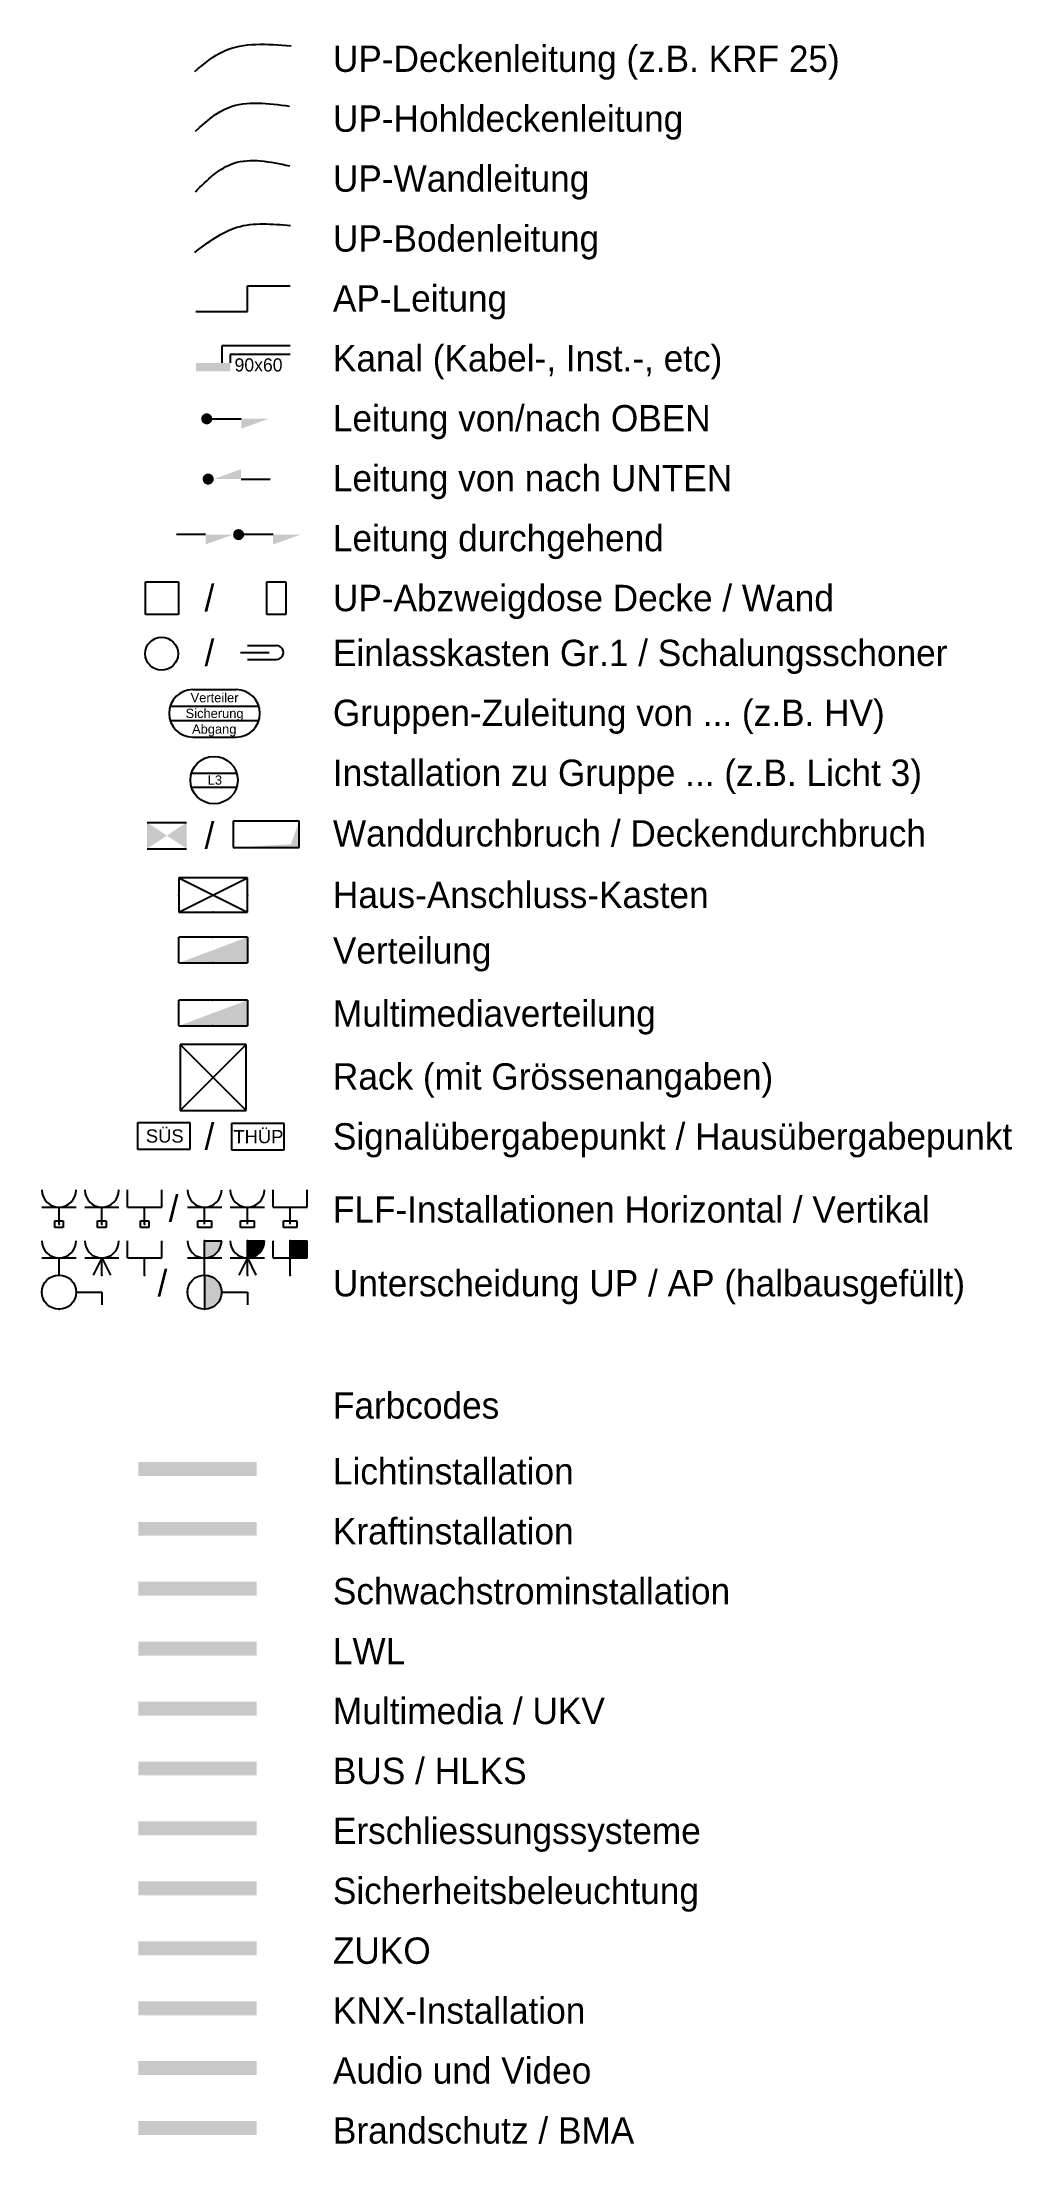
# Model space of a CAD drawing. Header units: millimetres. Extents: x 105 to 178, y -11 to 149.
import ezdxf
from ezdxf.lldxf.tags import DXFTag

# ---------------------------------------------------------------- set-up
doc = ezdxf.new("R2010")
doc.units = ezdxf.units.MM
doc.layers.add('E_Sicherheit', color=36, linetype='Continuous', lineweight=35, true_color=0x804000)
tags = doc.linetypes.add('GETRENNT', pattern='A,12.7,[0,txt,S=0,R=0,X=0,Y=0],-6.35,0,-6.35,0,-6.35', length=31.75).pattern_tags.tags
tags[20:21] = [DXFTag(74, 4), DXFTag(75, 0), DXFTag(340, '0'), DXFTag(46, 0.0), DXFTag(50, 0.0), DXFTag(44, 0.0), DXFTag(45, 0.0)]
tags[18:19] = [DXFTag(74, 4), DXFTag(75, 0), DXFTag(340, '0'), DXFTag(46, 0.0), DXFTag(50, 0.0), DXFTag(44, 0.0), DXFTag(45, 0.0)]
tags[16:17] = [DXFTag(74, 4), DXFTag(75, 0), DXFTag(340, '0'), DXFTag(46, 0.0), DXFTag(50, 0.0), DXFTag(44, 0.0), DXFTag(45, 0.0)]
tags[14:15] = [DXFTag(74, 4), DXFTag(75, 0), DXFTag(340, '0'), DXFTag(46, 0.0), DXFTag(50, 0.0), DXFTag(44, 0.0), DXFTag(45, 0.0)]
tags[12:13] = [DXFTag(74, 4), DXFTag(75, 0), DXFTag(340, '0'), DXFTag(46, 0.0), DXFTag(50, 0.0), DXFTag(44, 0.0), DXFTag(45, 0.0)]
tags = doc.linetypes.add('Nova_109', pattern='A,5,[0,txt,S=0,R=0,X=0,Y=0],-2,0,-2,5', length=14).pattern_tags.tags
tags[18:19] = [DXFTag(74, 4), DXFTag(75, 0), DXFTag(340, '0'), DXFTag(46, 0.0), DXFTag(50, 0.0), DXFTag(44, 0.0), DXFTag(45, 0.0)]
tags[16:17] = [DXFTag(74, 4), DXFTag(75, 0), DXFTag(340, '0'), DXFTag(46, 0.0), DXFTag(50, 0.0), DXFTag(44, 0.0), DXFTag(45, 0.0)]
tags[14:15] = [DXFTag(74, 4), DXFTag(75, 0), DXFTag(340, '0'), DXFTag(46, 0.0), DXFTag(50, 0.0), DXFTag(44, 0.0), DXFTag(45, 0.0)]
tags[12:13] = [DXFTag(74, 4), DXFTag(75, 0), DXFTag(340, '0'), DXFTag(46, 0.0), DXFTag(50, 0.0), DXFTag(44, 0.0), DXFTag(45, 0.0)]
tags = doc.linetypes.add('STRICHLINIE', pattern='A,12.7,[0,txt,S=0,R=0,X=0,Y=0],-6.35', length=19.05).pattern_tags.tags
tags[12:13] = [DXFTag(74, 4), DXFTag(75, 0), DXFTag(340, '0'), DXFTag(46, 0.0), DXFTag(50, 0.0), DXFTag(44, 0.0), DXFTag(45, 0.0)]
tags = doc.linetypes.add('STRICHPUNKT', pattern='A,12.7,[0,txt,S=0,R=0,X=0,Y=0],-6.35,0,-6.35', length=25.4).pattern_tags.tags
tags[16:17] = [DXFTag(74, 4), DXFTag(75, 0), DXFTag(340, '0'), DXFTag(46, 0.0), DXFTag(50, 0.0), DXFTag(44, 0.0), DXFTag(45, 0.0)]
tags[14:15] = [DXFTag(74, 4), DXFTag(75, 0), DXFTag(340, '0'), DXFTag(46, 0.0), DXFTag(50, 0.0), DXFTag(44, 0.0), DXFTag(45, 0.0)]
tags[12:13] = [DXFTag(74, 4), DXFTag(75, 0), DXFTag(340, '0'), DXFTag(46, 0.0), DXFTag(50, 0.0), DXFTag(44, 0.0), DXFTag(45, 0.0)]

# ---------------------------------------------------------------- blocks, each defined once
blk = doc.blocks.new('Abzweigdose UP_A0A8ZYBDCW', base_point=(121.74, -12.25, -60))
at = {"color": 150, "linetype": 'Continuous', "ltscale": 0.35, "true_color": 0x0099ff}
for p, q in [((121.74, 107.55), (123.2, 107.55)), ((121.74, 105.05), (121.74, 107.55)), ((123.2, 107.55), (123.2, 105.05)), ((123.2, 105.05), (121.74, 105.05))]:
    blk.add_line(p, q, dxfattribs=at)
blk = doc.blocks.new('KIR 16_A0A8ZYBHCW', base_point=(116.37, 128.06))
at = {"color": 150, "linetype": 'Nova_109', "ltscale": 0.35, "true_color": 0x0099ff}
for p, q in [((120.27, 128.06), (120.27, 130.01)), ((120.27, 130.01), (123.52, 130.01)), ((116.37, 128.06), (120.27, 128.06))]:
    blk.add_line(p, q, dxfattribs=at)
blk = doc.blocks.new('KIR 16_A0A8ZYBKCW', base_point=(116.28, 146.29))
at = {"color": 150, "ltscale": 0.035, "true_color": 0x0099ff}
blk.add_open_spline([(116.28, 146.29), (116.99, 146.88), (119.04, 148.6), (121.79, 148.38), (123.59, 148.24)], degree=3, knots=[0, 0, 0, 0, 2.690388, 7.814185, 7.814185, 7.814185, 7.814185], dxfattribs=at)
blk = doc.blocks.new('Leitung_ nach oben_ durchgehend_A0A8ZYBLCW', base_point=(114.89, 110.38))
at = {"color": 40, "ltscale": 0.35, "true_color": 0xffbf00}
for p, q in [((117.1, 111.12), (114.89, 111.12)), ((122.23, 111.12), (120.02, 111.12))]:
    blk.add_line(p, q, dxfattribs=at)
for points in [[(117.1, 110.38), (119.19, 111.12), (117.1, 111.12)], [(119.31, 111.42), (119.2, 111.01), (119.19, 111.12)], [(119.31, 111.42), (119.19, 111.12), (119.2, 111.23)], [(119.31, 111.42), (119.24, 110.91), (119.2, 111.01)], [(119.31, 111.42), (119.2, 111.23), (119.24, 111.33)], [(119.31, 111.42), (119.31, 110.83), (119.24, 110.91)], [(119.31, 111.42), (119.5, 111.53), (119.6, 111.54)], [(119.31, 111.42), (119.6, 111.54), (119.71, 111.53)], [(119.31, 111.42), (119.39, 111.49), (119.5, 111.53)], [(119.31, 111.42), (119.71, 111.53), (119.81, 111.49)], [(119.31, 111.42), (119.81, 111.49), (119.9, 111.42)], [(119.31, 111.42), (119.9, 111.42), (119.97, 111.33)], [(119.31, 111.42), (119.97, 111.33), (120.01, 111.23)], [(119.31, 111.42), (120.01, 111.23), (120.02, 111.12)], [(119.31, 111.42), (120.02, 111.12), (120.01, 111.01)], [(119.31, 111.42), (120.01, 111.01), (119.97, 110.91)], [(119.31, 111.42), (119.97, 110.91), (119.9, 110.83)], [(119.31, 111.42), (119.9, 110.83), (119.81, 110.76)], [(119.31, 111.42), (119.81, 110.76), (119.71, 110.72)], [(119.31, 111.42), (119.71, 110.72), (119.6, 110.7)], [(119.31, 111.42), (119.6, 110.7), (119.5, 110.72)], [(119.31, 111.42), (119.5, 110.72), (119.39, 110.76)], [(119.31, 111.42), (119.39, 110.76), (119.31, 110.83)], [(122.23, 111.12), (124.32, 111.12), (122.23, 110.38)]]:
    blk.add_solid(points, dxfattribs=at)
blk = doc.blocks.new('Schalungsschoner_A0A8ZYBTCW', base_point=(61.93, 77.17))
at = {"color": 150, "linetype": 'Continuous', "ltscale": 0.35, "true_color": 0x0099ff}
for p, q in [((119.76, 102.17), (121.93, 102.17)), ((120.29, 102.71), (122.47, 102.71)), ((120.29, 101.64), (122.47, 101.64))]:
    blk.add_line(p, q, dxfattribs=at)
blk.add_ellipse((122.47, 102.17), major_axis=(0, -0.535), ratio=1, start_param=0, end_param=3.141593, dxfattribs=at)
blk = doc.blocks.new('KIR 16_A0A8ZYBWCW', base_point=(116.32, 137.16))
at = {"color": 150, "linetype": 'STRICHPUNKT', "ltscale": 0.175, "true_color": 0x0099ff}
blk.add_open_spline([(116.32, 137.16), (117.23, 138.06), (119.22, 140.01), (121.99, 139.44), (123.47, 139.13)], degree=3, knots=[0, 0, 0, 0, 3.636555, 7.876313, 7.876313, 7.876313, 7.876313], dxfattribs=at)
blk = doc.blocks.new('Signalübergabestelle_A0A8ZYCBCW', base_point=(13.93, 64.46, -150))
at = {"color": 6, "linetype": 'Continuous', "ltscale": 0.35, "true_color": 0xff00ff}
for p, q in [((111.93, 66.46), (111.93, 64.46)), ((113.93, 66.46), (111.93, 66.46)), ((115.93, 66.46), (113.93, 66.46)), ((115.93, 64.46), (115.93, 66.46)), ((111.93, 64.46), (113.93, 64.46)), ((113.93, 64.46), (115.93, 64.46))]:
    blk.add_line(p, q, dxfattribs=at)
at = {"color": 6, "linetype": 'Continuous', "ltscale": 0.35, "true_color": 0xff00ff, "insert": (112.56, 65.96), "char_height": 1, "attachment_point": 1}
blk.add_mtext('{\\fArial;SÜS}', dxfattribs=at)
blk = doc.blocks.new('Steigleitung_ nach oben_A0A8ZYCGCW', base_point=(116.77, 119.17))
at = {"color": 40, "ltscale": 0.35, "true_color": 0xffbf00}
blk.add_line((117.6, 119.92), (119.81, 119.92), dxfattribs=at)
for points in [[(117.48, 119.62), (116.77, 119.92), (116.78, 120.02)], [(117.48, 119.62), (116.78, 119.81), (116.77, 119.92)], [(117.48, 119.62), (116.78, 120.02), (116.82, 120.13)], [(117.48, 119.62), (116.82, 119.71), (116.78, 119.81)], [(117.48, 119.62), (116.82, 120.13), (116.89, 120.21)], [(117.48, 119.62), (116.89, 119.62), (116.82, 119.71)], [(117.48, 119.62), (116.89, 120.21), (116.98, 120.28)], [(117.48, 119.62), (116.98, 120.28), (117.08, 120.32)], [(117.48, 119.62), (117.08, 120.32), (117.19, 120.33)], [(117.48, 119.62), (117.19, 120.33), (117.29, 120.32)], [(117.48, 119.62), (117.29, 120.32), (117.39, 120.28)], [(117.48, 119.62), (117.39, 120.28), (117.48, 120.21)], [(117.48, 119.62), (117.48, 120.21), (117.55, 120.13)], [(117.48, 119.62), (117.55, 120.13), (117.59, 120.02)], [(117.48, 119.62), (117.59, 120.02), (117.6, 119.92)], [(117.48, 119.62), (117.6, 119.92), (117.59, 119.81)], [(117.48, 119.62), (117.59, 119.81), (117.55, 119.71)], [(119.81, 119.92), (121.9, 119.92), (119.81, 119.17)], [(117.48, 119.62), (116.98, 119.55), (116.89, 119.62)], [(117.48, 119.62), (117.08, 119.51), (116.98, 119.55)], [(117.48, 119.62), (117.19, 119.5), (117.08, 119.51)], [(117.48, 119.62), (117.29, 119.51), (117.19, 119.5)], [(117.48, 119.62), (117.39, 119.55), (117.29, 119.51)]]:
    blk.add_solid(points, dxfattribs=at)
blk = doc.blocks.new('KIR 16_A0A8ZYCOCW', base_point=(116.27, 132.55))
at = {"color": 150, "linetype": 'STRICHLINIE', "ltscale": 0.175, "true_color": 0x0099ff}
blk.add_open_spline([(116.27, 132.55), (117.3, 133.33), (119.45, 134.96), (122.15, 134.72), (123.55, 134.59)], degree=3, knots=[0, 0, 0, 0, 3.734844, 7.8062, 7.8062, 7.8062, 7.8062], dxfattribs=at)
blk = doc.blocks.new('KIR 16_A0A8ZYCYCW', base_point=(116.32, 141.76))
at = {"color": 150, "linetype": 'GETRENNT', "ltscale": 0.175, "true_color": 0x0099ff}
blk.add_open_spline([(116.32, 141.76), (117.13, 142.47), (119.14, 144.25), (121.85, 143.88), (123.48, 143.66)], degree=3, knots=[0, 0, 0, 0, 3.101676, 7.725647, 7.725647, 7.725647, 7.725647], dxfattribs=at)
blk = doc.blocks.new('Steigleitung_ nach unten_A0A8ZYCZCW', base_point=(116.87, 114.92))
at = {"color": 40, "ltscale": 0.35, "true_color": 0xffbf00}
blk.add_line((119.8, 115.34), (122.01, 115.34), dxfattribs=at)
for points in [[(117.59, 115.04), (116.87, 115.34), (116.89, 115.45)], [(117.59, 115.04), (116.89, 115.23), (116.87, 115.34)], [(117.59, 115.04), (116.89, 115.45), (116.93, 115.55)], [(117.59, 115.04), (116.93, 115.13), (116.89, 115.23)], [(117.59, 115.04), (116.93, 115.55), (117, 115.64)], [(117.59, 115.04), (117, 115.04), (116.93, 115.13)], [(117.59, 115.04), (117, 115.64), (117.08, 115.7)], [(117.59, 115.04), (117.08, 114.98), (117, 115.04)], [(117.59, 115.04), (117.08, 115.7), (117.18, 115.75)], [(117.59, 115.04), (117.18, 114.93), (117.08, 114.98)], [(117.59, 115.04), (117.18, 115.75), (117.29, 115.76)], [(117.59, 115.04), (117.29, 114.92), (117.18, 114.93)], [(117.59, 115.04), (117.29, 115.76), (117.4, 115.75)], [(117.59, 115.04), (117.4, 114.93), (117.29, 114.92)], [(117.59, 115.04), (117.4, 115.75), (117.5, 115.7)], [(117.59, 115.04), (117.5, 114.98), (117.4, 114.93)], [(117.59, 115.04), (117.5, 115.7), (117.59, 115.64)], [(117.59, 115.04), (117.59, 115.64), (117.66, 115.55)], [(117.59, 115.04), (117.66, 115.55), (117.7, 115.45)], [(117.59, 115.04), (117.7, 115.45), (117.71, 115.34)], [(117.59, 115.04), (117.71, 115.34), (117.7, 115.23)], [(117.59, 115.04), (117.7, 115.23), (117.66, 115.13)], [(119.8, 115.34), (117.71, 115.34), (119.8, 116.09)]]:
    blk.add_solid(points, dxfattribs=at)
blk = doc.blocks.new('Leerdose Gr.I_ UP_A0A8ZYD6CW', base_point=(69.76, 60.83, -44))
at = {"color": 150, "linetype": 'Continuous', "ltscale": 0.35, "true_color": 0x0099ff}
blk.add_ellipse((113.76, 102.08), major_axis=(1.25, 0), ratio=1, dxfattribs=at)
blk = doc.blocks.new('Abzweigdose quadratisch (multi) UP_A0A8ZYDBCW', base_point=(53.78, 46.3))
at = {"color": 150, "linetype": 'Continuous', "ltscale": 0.35, "true_color": 0x0099ff}
for p, q in [((112.53, 107.55), (115.03, 107.55)), ((112.53, 105.05), (112.53, 107.55)), ((115.03, 107.55), (115.03, 105.05)), ((115.03, 105.05), (112.53, 105.05))]:
    blk.add_line(p, q, dxfattribs=at)
blk = doc.blocks.new('UKV Rack_A0A8ZYDECW', base_point=(110.17, 60.4, -115))
at = {"color": 6, "linetype": 'Continuous', "ltscale": 0.35, "true_color": 0xff00ff}
for p, q in [((115.17, 72.4), (115.17, 67.4)), ((120.17, 72.4), (115.17, 72.4)), ((115.17, 72.4), (120.17, 67.4)), ((115.17, 67.4), (120.17, 72.4)), ((120.17, 67.4), (120.17, 72.4)), ((115.17, 67.4), (120.17, 67.4))]:
    blk.add_line(p, q, dxfattribs=at)
blk = doc.blocks.new('Wanddurchbruch_A0A8ZYDHCW', base_point=(112.66, 87.27))
at = {"color": 30, "ltscale": 0.35, "true_color": 0xff6600}
for p, q in [((112.66, 89.27), (115.66, 89.27)), ((112.66, 87.27), (115.66, 87.27))]:
    blk.add_line(p, q, dxfattribs=at)
for points in [[(112.66, 89.27), (112.66, 87.27), (114.16, 88.27)], [(115.66, 87.27), (115.66, 89.27), (114.16, 88.27)]]:
    blk.add_solid(points, dxfattribs=at)
blk = doc.blocks.new('Hausübergabepunkt_A0A8ZYDICW', base_point=(21.06, 64.41, -150))
at = {"color": 3, "linetype": 'Continuous', "ltscale": 0.35, "true_color": 0x00ff00}
for p, q in [((119.06, 66.41), (119.06, 64.41)), ((123.06, 66.41), (119.06, 66.41)), ((123.06, 64.41), (123.06, 66.41)), ((119.06, 64.41), (123.06, 64.41))]:
    blk.add_line(p, q, dxfattribs=at)
at = {"color": 3, "linetype": 'Continuous', "ltscale": 0.35, "true_color": 0x00ff00, "insert": (119.21, 65.91), "char_height": 1, "attachment_point": 1}
blk.add_mtext('{\\fArial;THÜP}', dxfattribs=at)
blk = doc.blocks.new('Deckendurchbruch_A0A8ZYDNCW', base_point=(119.2, 87.36))
at = {"color": 30, "ltscale": 0.35, "true_color": 0xff6600}
for p, q in [((124.2, 89.36), (119.2, 89.36)), ((119.2, 89.36), (119.2, 87.36)), ((124.2, 87.36), (124.2, 89.36)), ((119.2, 87.36), (124.2, 87.36))]:
    blk.add_line(p, q, dxfattribs=at)
blk.add_solid([(119.2, 87.36), (124.2, 87.36), (123.58, 87.61), (124.2, 89.36)], dxfattribs=at)
blk = doc.blocks.new('Polygon_A0A8ZYDUCW', base_point=(104.67, 39))
at = {"color": 150, "ltscale": 0.35, "true_color": 0x0099ff}
blk.add_solid([(104.67, 39), (104.67, 40.06), (113.65, 39), (113.65, 40.06)], dxfattribs=at)
blk = doc.blocks.new('Polygon_A0A8ZYDVCW', base_point=(150.86, 30.09))
at = {"linetype": 'Continuous', "ltscale": 0.35}
blk.add_solid([(150.86, 30.09), (150.86, 31.15), (159.84, 30.09), (159.84, 31.15)], dxfattribs=at)
blk = doc.blocks.new('Polygon_A0A8ZYDWCW', base_point=(150.86, 16.49))
at = {"color": 30, "ltscale": 0.35, "true_color": 0xff8000}
blk.add_solid([(150.86, 16.49), (150.86, 17.55), (159.84, 16.49), (159.84, 17.55)], dxfattribs=at)
blk = doc.blocks.new('Polygon_A0A8ZYDXCW', base_point=(104.67, 16.49))
at = {"color": 5, "ltscale": 0.35, "true_color": 0x0000ff}
blk.add_solid([(104.67, 16.49), (104.67, 17.55), (113.65, 16.49), (113.65, 17.55)], dxfattribs=at)
blk = doc.blocks.new('Polygon_A0A8ZYDYCW', base_point=(150.86, 25.62))
at = {"color": 4, "ltscale": 0.35, "true_color": 0x00ffff}
blk.add_solid([(150.86, 25.62), (150.86, 26.68), (159.84, 25.62), (159.84, 26.68)], dxfattribs=at)
blk = doc.blocks.new('Polygon_A0A8ZYDZCW', base_point=(150.86, 39))
at = {"color": 40, "ltscale": 0.35, "true_color": 0xffbf00}
blk.add_solid([(150.86, 39), (150.86, 40.07), (159.84, 39), (159.84, 40.07)], dxfattribs=at)
blk = doc.blocks.new('Polygon_A0A8ZYE0CW', base_point=(150.86, 34.52))
at = {"color": 96, "ltscale": 0.35, "true_color": 0x008000}
blk.add_solid([(150.86, 34.52), (150.86, 35.58), (159.84, 34.52), (159.84, 35.58)], dxfattribs=at)
blk = doc.blocks.new('Polygon_A0A8ZYE1CW', base_point=(104.67, 25.56))
at = {"color": 3, "ltscale": 0.35, "true_color": 0x00ff00}
blk.add_solid([(104.67, 25.56), (104.67, 26.62), (113.65, 25.56), (113.65, 26.62)], dxfattribs=at)
blk = doc.blocks.new('Polygon_A0A8ZYE2CW', base_point=(104.67, 30.04))
at = {"color": 24, "ltscale": 0.35, "true_color": 0x993300}
blk.add_solid([(104.67, 30.04), (104.67, 31.1), (113.65, 30.04), (113.65, 31.1)], dxfattribs=at)
blk = doc.blocks.new('Polygon_A0A8ZYE3CW', base_point=(104.67, 34.52))
at = {"color": 1, "ltscale": 0.35, "true_color": 0xff0000}
blk.add_solid([(104.67, 34.52), (104.67, 35.58), (113.65, 34.52), (113.65, 35.58)], dxfattribs=at)
blk = doc.blocks.new('Polygon_A0A8ZYE4CW', base_point=(104.67, 21.08))
at = {"color": 6, "ltscale": 0.35, "true_color": 0xff00ff}
blk.add_solid([(104.67, 21.08), (104.67, 22.14), (113.65, 21.08), (113.65, 22.14)], dxfattribs=at)
blk = doc.blocks.new('Polygon_A0A8ZYE5CW', base_point=(150.86, 21.08))
at = {"color": 222, "ltscale": 0.35, "true_color": 0xcc0099}
blk.add_solid([(150.86, 21.08), (150.86, 22.14), (159.84, 21.08), (159.84, 22.14)], dxfattribs=at)

msp = doc.modelspace()

# ---------------------------------------------------------------- hatches: boundary and pattern name
at = {"linetype": 'Continuous', "ltscale": 0.35, "true_color": 0x0099ff}
h = msp.add_hatch(color=150, dxfattribs=at)
h.paths.add_polyline_path([(118.32, 57.5), (117.02, 57.5), (117.02, 56.2, 0.414214)])
h.paths.add_polyline_path([(118.32, 53.6, 0.414214), (117.02, 54.9), (117.02, 52.3, 0.414214)])
at = {"ltscale": 0.35, "true_color": 0xff0000}
msp.add_hatch(color=1, dxfattribs=at).paths.add_polyline_path([(120.27, 57.5), (120.27, 56.2, 0.414214), (121.57, 57.5)])
at = {"linetype": 'Continuous', "ltscale": 0.35, "true_color": 0x00ff00}
msp.add_hatch(color=3, dxfattribs=at).paths.add_polyline_path([(123.52, 57.5), (123.52, 56.2), (124.82, 56.2), (124.82, 57.5)])

# ---------------------------------------------------------------- linework, layer by layer
at = {"color": 40, "linetype": 'Continuous', "ltscale": 0.35, "true_color": 0xffbf00}
for p, q in [((123.52, 125.46), (118.32, 125.46)), ((118.32, 125.46), (118.32, 124.16)), ((123.52, 124.81), (118.97, 124.81)), ((118.97, 124.81), (118.97, 124.16))]:
    msp.add_line(p, q, dxfattribs=at)
at = {"color": 7, "ltscale": 0.35}
for p, q in [((116.12, 99.35), (119.43, 99.35)), ((114.41, 98.09), (121.15, 98.09)), ((114.41, 97.01), (121.15, 97.01)), ((116.12, 95.75), (119.43, 95.75)), ((116.02, 93.02), (119.46, 93.02)), ((116.02, 91.94), (119.46, 91.94))]:
    msp.add_line(p, q, dxfattribs=at)
at = {"color": 1, "ltscale": 0.35, "true_color": 0xff0000}
for p, q in [((120.27, 85.05), (115.07, 85.05)), ((115.07, 85.05), (120.27, 82.45)), ((115.07, 85.05), (115.07, 82.45)), ((115.07, 82.45), (120.27, 85.05)), ((120.27, 82.45), (120.27, 85.05)), ((115.07, 82.45), (120.27, 82.45)), ((115.07, 78.6, 2750), (115.07, 80.55, 2750)), ((120.27, 80.55, 2750), (115.07, 80.55, 2750)), ((120.27, 80.55), (120.27, 78.6)), ((115.07, 78.6), (120.27, 78.6)), ((107.92, 60.06), (110.52, 60.06)), ((109.22, 58.76), (109.22, 60.06)), ((118.97, 60.06), (121.57, 60.06)), ((120.27, 58.76), (120.27, 60.06)), ((120.27, 57.5), (121.57, 57.5)), ((120.27, 56.2), (120.27, 57.5)), ((107.92, 56.2), (110.52, 56.2)), ((109.22, 56.2), (108.57, 54.9)), ((109.22, 54.9), (109.22, 56.2)), ((109.22, 56.2), (109.87, 54.9)), ((118.97, 56.2), (121.57, 56.2)), ((120.27, 56.2), (119.62, 54.9)), ((120.27, 54.9), (120.27, 56.2)), ((120.27, 56.2), (120.92, 54.9))]:
    msp.add_line(p, q, dxfattribs=at)
at = {"color": 6, "ltscale": 0.35, "true_color": 0xff00ff}
for p, q in [((115.07, 73.82, 2750), (115.07, 75.77, 2750)), ((120.27, 75.77, 2750), (115.07, 75.77, 2750)), ((120.27, 75.77), (120.27, 73.82)), ((115.07, 73.82), (120.27, 73.82))]:
    msp.add_line(p, q, dxfattribs=at)
at = {"color": 3, "linetype": 'Continuous', "ltscale": 0.35, "true_color": 0x00ff00}
for p, q in [((111.17, 60.06), (111.17, 61.36)), ((113.77, 60.06), (113.77, 61.36)), ((122.22, 60.06), (122.22, 61.36)), ((124.82, 60.06), (124.82, 61.36)), ((111.17, 60.06), (113.77, 60.06)), ((112.47, 58.76), (112.47, 60.06)), ((122.22, 60.06), (124.82, 60.06)), ((123.52, 58.76), (123.52, 60.06)), ((111.17, 56.2), (111.17, 57.5)), ((112.15, 58.5, 2750), (112.15, 59.02, 2750)), ((112.15, 59.02, 2750), (112.79, 59.02, 2750)), ((112.79, 58.5, 2750), (112.15, 58.5, 2750)), ((112.79, 59.02, 2750), (112.79, 58.5, 2750)), ((113.77, 56.2), (113.77, 57.5)), ((122.22, 56.2), (122.22, 57.5)), ((123.01, 59.02, 2750), (124.04, 59.02, 2750)), ((123.01, 58.5, 2750), (123.01, 59.02, 2750)), ((124.04, 58.5, 2750), (123.01, 58.5, 2750)), ((123.52, 57.5), (124.82, 57.5)), ((123.52, 56.2), (123.52, 57.5)), ((124.04, 59.02, 2750), (124.04, 58.5, 2750)), ((124.82, 56.2), (124.82, 57.5)), ((111.17, 56.2), (113.77, 56.2)), ((112.47, 54.9), (112.47, 56.2)), ((122.22, 56.2), (124.82, 56.2)), ((123.52, 54.9), (123.52, 56.2))]:
    msp.add_line(p, q, dxfattribs=at)
at = {"color": 150, "linetype": 'Continuous', "ltscale": 0.35, "true_color": 0x0099ff}
for p, q in [((104.67, 60.06), (107.27, 60.06)), ((105.97, 58.76), (105.97, 60.06)), ((115.72, 60.06), (118.32, 60.06)), ((117.02, 58.76), (117.02, 60.06)), ((105.65, 59.02, 2750), (106.29, 59.02, 2750)), ((105.65, 58.5, 2750), (105.65, 59.02, 2750)), ((106.29, 58.5, 2750), (105.65, 58.5, 2750)), ((106.29, 59.02, 2750), (106.29, 58.5, 2750)), ((116.51, 59.02, 2750), (117.54, 59.02, 2750)), ((116.51, 58.5, 2750), (116.51, 59.02, 2750)), ((117.54, 58.5, 2750), (116.51, 58.5, 2750)), ((117.02, 56.2), (117.02, 57.5)), ((117.02, 57.5), (118.32, 57.5)), ((117.54, 59.02, 2750), (117.54, 58.5, 2750)), ((104.67, 56.2), (107.27, 56.2)), ((105.97, 54.9), (105.97, 56.2)), ((115.72, 56.2), (118.32, 56.2)), ((117.02, 54.9), (117.02, 56.2)), ((117.02, 54.9), (117.02, 52.3)), ((107.27, 53.6), (109.22, 53.6)), ((109.22, 53.6), (109.22, 52.63)), ((118.32, 53.6), (120.27, 53.6)), ((120.27, 53.6), (120.27, 52.63))]:
    msp.add_line(p, q, dxfattribs=at)
at = {"color": 1, "linetype": 'Continuous', "ltscale": 0.35, "true_color": 0xff0000}
for p, q in [((108.9, 59.02, 2750), (109.54, 59.02, 2750)), ((108.9, 58.5, 2750), (108.9, 59.02, 2750)), ((109.54, 58.5, 2750), (108.9, 58.5, 2750)), ((109.54, 59.02, 2750), (109.54, 58.5, 2750)), ((119.76, 58.5, 2750), (119.76, 59.02, 2750)), ((119.76, 59.02, 2750), (120.79, 59.02, 2750)), ((120.79, 58.5, 2750), (119.76, 58.5, 2750)), ((120.79, 59.02, 2750), (120.79, 58.5, 2750))]:
    msp.add_line(p, q, dxfattribs=at)
at = {"color": 7, "ltscale": 0.35}
msp.add_circle((117.74, 92.48), 1.8, dxfattribs=at)
at = {"color": 150, "linetype": 'Continuous', "ltscale": 0.35, "true_color": 0x0099ff}
for centre in [(105.97, 53.6), (117.02, 53.6)]:
    msp.add_circle(centre, 1.3, dxfattribs=at)
at = {"color": 7, "ltscale": 0.35}
for centre, start, end in [((116.12, 97.55), 90, 270), ((119.43, 97.55), 270, 90)]:
    msp.add_arc(centre, 1.8, start, end, dxfattribs=at)
at = {"color": 150, "linetype": 'Continuous', "ltscale": 0.35, "true_color": 0x0099ff}
for centre in [(105.97, 61.36), (117.02, 61.36), (105.97, 57.5), (117.02, 57.5)]:
    msp.add_arc(centre, 1.3, 180, 0, dxfattribs=at)
at = {"color": 1, "ltscale": 0.35, "true_color": 0xff0000}
for centre in [(109.22, 61.36), (120.27, 61.36), (109.22, 57.5), (120.27, 57.5)]:
    msp.add_arc(centre, 1.3, 180, 0, dxfattribs=at)
for p in [(115.07, 83.75), (120.27, 83.75), (117.67, 82.45), (120.27, 57.5), (120.27, 54.9)]:
    msp.add_point(p, dxfattribs=at)
at = {"color": 1, "linetype": 'Continuous', "ltscale": 0.35, "true_color": 0xff0000}
for p in [(117.63, 80.55), (117.63, 78.6), (109.22, 58.76), (109.22, 54.9)]:
    msp.add_point(p, dxfattribs=at)
at = {"color": 6, "linetype": 'Continuous', "ltscale": 0.35, "true_color": 0xff00ff}
for p in [(117.63, 75.77), (117.63, 73.82)]:
    msp.add_point(p, dxfattribs=at)
at = {"color": 150, "linetype": 'Continuous', "ltscale": 0.35, "true_color": 0x0099ff}
for p in [(105.97, 58.76), (117.02, 57.5), (105.97, 54.9), (117.02, 54.9), (104.67, 53.6), (107.27, 53.6), (115.72, 53.6), (118.32, 53.6), (105.97, 52.3), (105.97, 52.3), (105.97, 52.3), (117.02, 52.3), (117.02, 52.3), (117.02, 52.3)]:
    msp.add_point(p, dxfattribs=at)
at = {"linetype": 'Continuous', "ltscale": 0.35}
for p in [(112.47, 58.76), (112.47, 54.9)]:
    msp.add_point(p, dxfattribs=at)
at = {"color": 3, "linetype": 'Continuous', "ltscale": 0.35, "true_color": 0x00ff00}
for p in [(123.52, 57.5), (123.52, 54.9)]:
    msp.add_point(p, dxfattribs=at)
at = {"color": 40, "linetype": 'Continuous', "ltscale": 0.35, "true_color": 0xffbf00}
msp.add_solid([(116.37, 124.16), (118.97, 124.16), (116.37, 123.51), (118.97, 123.51)], dxfattribs=at)
at = {"color": 1, "linetype": 'Continuous', "ltscale": 0.35, "true_color": 0xff0000, "extrusion": (0, 0, -1)}
msp.add_solid([(-115.07, 78.6), (-120.27, 80.55), (-120.27, 78.6)], dxfattribs=at)
at = {"color": 6, "linetype": 'Continuous', "ltscale": 0.35, "true_color": 0xff00ff, "extrusion": (0, 0, -1)}
msp.add_solid([(-115.07, 73.82), (-120.27, 75.77), (-120.27, 73.82)], dxfattribs=at)

# ---------------------------------------------------------------- block references
at = {"color": 150, "ltscale": 0.035, "true_color": 0x0099ff}
msp.add_blockref('KIR 16_A0A8ZYBKCW', (116.28, 146.29), dxfattribs=at)
at = {"color": 150, "linetype": 'GETRENNT', "ltscale": 0.175, "true_color": 0x0099ff}
msp.add_blockref('KIR 16_A0A8ZYCYCW', (116.32, 141.76), dxfattribs=at)
at = {"color": 150, "linetype": 'STRICHPUNKT', "ltscale": 0.175, "true_color": 0x0099ff}
msp.add_blockref('KIR 16_A0A8ZYBWCW', (116.32, 137.16), dxfattribs=at)
at = {"color": 150, "linetype": 'STRICHLINIE', "ltscale": 0.175, "true_color": 0x0099ff}
msp.add_blockref('KIR 16_A0A8ZYCOCW', (116.27, 132.55), dxfattribs=at)
at = {"color": 150, "linetype": 'Nova_109', "ltscale": 0.35, "true_color": 0x0099ff}
msp.add_blockref('KIR 16_A0A8ZYBHCW', (116.37, 128.06), dxfattribs=at)
at = {"color": 40, "ltscale": 0.35, "true_color": 0xffbf00}
for name, p in [('Steigleitung_ nach oben_A0A8ZYCGCW', (116.77, 119.17)), ('Steigleitung_ nach unten_A0A8ZYCZCW', (116.87, 114.92)), ('Leitung_ nach oben_ durchgehend_A0A8ZYBLCW', (114.89, 110.38)), ('Polygon_A0A8ZYDZCW', (112, 12.35))]:
    msp.add_blockref(name, p, dxfattribs=at)
at = {"color": 150, "linetype": 'Continuous', "ltscale": 0.35, "true_color": 0x0099ff}
for name, p in [('Abzweigdose quadratisch (multi) UP_A0A8ZYDBCW', (53.78, 46.3)), ('Abzweigdose UP_A0A8ZYBDCW', (121.74, -12.25, -60)), ('Leerdose Gr.I_ UP_A0A8ZYD6CW', (69.76, 60.83, -44)), ('Schalungsschoner_A0A8ZYBTCW', (61.93, 77.17))]:
    msp.add_blockref(name, p, dxfattribs=at)
at = {"color": 30, "ltscale": 0.35, "true_color": 0xff6600}
for name, p in [('Wanddurchbruch_A0A8ZYDHCW', (112.66, 87.27)), ('Deckendurchbruch_A0A8ZYDNCW', (119.2, 87.36))]:
    msp.add_blockref(name, p, dxfattribs=at)
at = {"color": 6, "linetype": 'Continuous', "ltscale": 0.35, "true_color": 0xff00ff}
for name, p in [('UKV Rack_A0A8ZYDECW', (110.17, 60.4, -115)), ('Signalübergabestelle_A0A8ZYCBCW', (13.93, 64.46, -150))]:
    msp.add_blockref(name, p, dxfattribs=at)
at = {"color": 3, "linetype": 'Continuous', "ltscale": 0.35, "true_color": 0x00ff00}
msp.add_blockref('Hausübergabepunkt_A0A8ZYDICW', (21.06, 64.41, -150), dxfattribs=at)
at = {"color": 150, "ltscale": 0.35, "true_color": 0x0099ff}
msp.add_blockref('Polygon_A0A8ZYDUCW', (112, 39.65), dxfattribs=at)
at = {"color": 1, "ltscale": 0.35, "true_color": 0xff0000}
msp.add_blockref('Polygon_A0A8ZYE3CW', (112, 35.1), dxfattribs=at)
at = {"color": 24, "ltscale": 0.35, "true_color": 0x993300}
msp.add_blockref('Polygon_A0A8ZYE2CW', (112, 30.55), dxfattribs=at)
at = {"color": 3, "ltscale": 0.35, "true_color": 0x00ff00}
msp.add_blockref('Polygon_A0A8ZYE1CW', (112, 26), dxfattribs=at)
at = {"color": 6, "ltscale": 0.35, "true_color": 0xff00ff}
msp.add_blockref('Polygon_A0A8ZYE4CW', (112, 21.45), dxfattribs=at)
at = {"color": 5, "ltscale": 0.35, "true_color": 0x0000ff}
msp.add_blockref('Polygon_A0A8ZYDXCW', (112, 16.9), dxfattribs=at)
at = {"color": 96, "ltscale": 0.35, "true_color": 0x008000}
msp.add_blockref('Polygon_A0A8ZYE0CW', (112, 7.8), dxfattribs=at)
at = {"color": 4, "ltscale": 0.35, "true_color": 0x00ffff}
msp.add_blockref('Polygon_A0A8ZYDYCW', (112, -1.3), dxfattribs=at)
at = {"color": 222, "ltscale": 0.35, "true_color": 0xcc0099}
msp.add_blockref('Polygon_A0A8ZYE5CW', (112, -5.85), dxfattribs=at)
at = {"color": 30, "ltscale": 0.35, "true_color": 0xff8000}
msp.add_blockref('Polygon_A0A8ZYDWCW', (112, -10.4), dxfattribs=at)
at = {"layer": 'E_Sicherheit', "linetype": 'Continuous', "ltscale": 0.35}
msp.add_blockref('Polygon_A0A8ZYDVCW', (112, 3.25), dxfattribs=at)

# ---------------------------------------------------------------- texts
at = {"ltscale": 0.35}
for s, p in [('UP-Deckenleitung (z.B. KRF 25)', (126.77, 146.26)), ('UP-Hohldeckenleitung', (126.77, 141.71)), ('UP-Wandleitung', (126.77, 137.16)), ('UP-Bodenleitung', (126.77, 132.61)), ('AP-Leitung', (126.77, 128.06)), ('Kanal (Kabel-, Inst.-, etc)', (126.77, 123.51)), ('Leitung von/nach OBEN', (126.77, 118.96)), ('Leitung von nach UNTEN', (126.77, 114.41)), ('Leitung durchgehend', (126.77, 109.86)), ('/', (117.02, 105.31)), ('UP-Abzweigdose Decke / Wand', (126.77, 105.31)), ('/', (117.02, 101.14)), ('Einlasskasten Gr.1 / Schalungsschoner', (126.77, 101.14)), ('Gruppen-Zuleitung von ... (z.B. HV)', (126.77, 96.59)), ('Installation zu Gruppe ... (z.B. Licht 3)', (126.77, 92.04)), ('/', (117.02, 87.28)), ('Wanddurchbruch / Deckendurchbruch', (126.77, 87.44)), ('Haus-Anschluss-Kasten', (126.77, 82.77)), ('Verteilung', (126.77, 78.55)), ('Multimediaverteilung', (126.77, 73.76)), ('Rack (mit Grössenangaben)', (126.77, 68.98)), ('/', (117.02, 64.42)), ('Signalübergabepunkt / Hausübergabepunkt', (126.77, 64.43)), ('/', (114.3, 58.95)), ('FLF-Installationen Horizontal / Vertikal', (126.77, 58.88)), ('/', (113.45, 53.28)), ('Unterscheidung UP / AP (halbausgefüllt)', (126.77, 53.28)), ('Lichtinstallation', (126.77, 39)), ('Kraftinstallation', (126.77, 34.45)), ('Schwachstrominstallation', (126.77, 29.9)), ('LWL', (126.77, 25.35)), ('Multimedia / UKV', (126.77, 20.8)), ('BUS / HLKS', (126.77, 16.25)), ('Erschliessungssysteme', (126.77, 11.7)), ('Sicherheitsbeleuchtung', (126.77, 7.15)), ('ZUKO', (126.77, 2.6)), ('KNX-Installation', (126.77, -1.95)), ('Audio und Video', (126.77, -6.5)), ('Brandschutz / BMA', (126.77, -11.05))]:
    msp.add_text(s, height=2, dxfattribs=at).set_placement(p)
at = {"color": 40, "linetype": 'Continuous', "ltscale": 0.35, "true_color": 0xffbf00}
msp.add_text('90x60', height=1, dxfattribs=at).set_placement((119.3, 123.51))
at = {"color": 7}
msp.add_text('Farbcodes', height=2, dxfattribs=at).set_placement((126.77, 44))
at = {"color": 7, "ltscale": 0.35, "char_height": 0.7, "attachment_point": 1, "line_spacing_factor": 1.002}
for s, insert in [('{\\fArial;Verteiler}', (115.96, 99.09)), ('{\\fArial;Sicherung}', (115.58, 97.9)), ('{\\fArial;Abgang}', (116.07, 96.71)), ('{\\fArial;L3}', (117.26, 92.84))]:
    msp.add_mtext(s, dxfattribs=dict(at, insert=insert))

doc.saveas('drawing.dxf')
